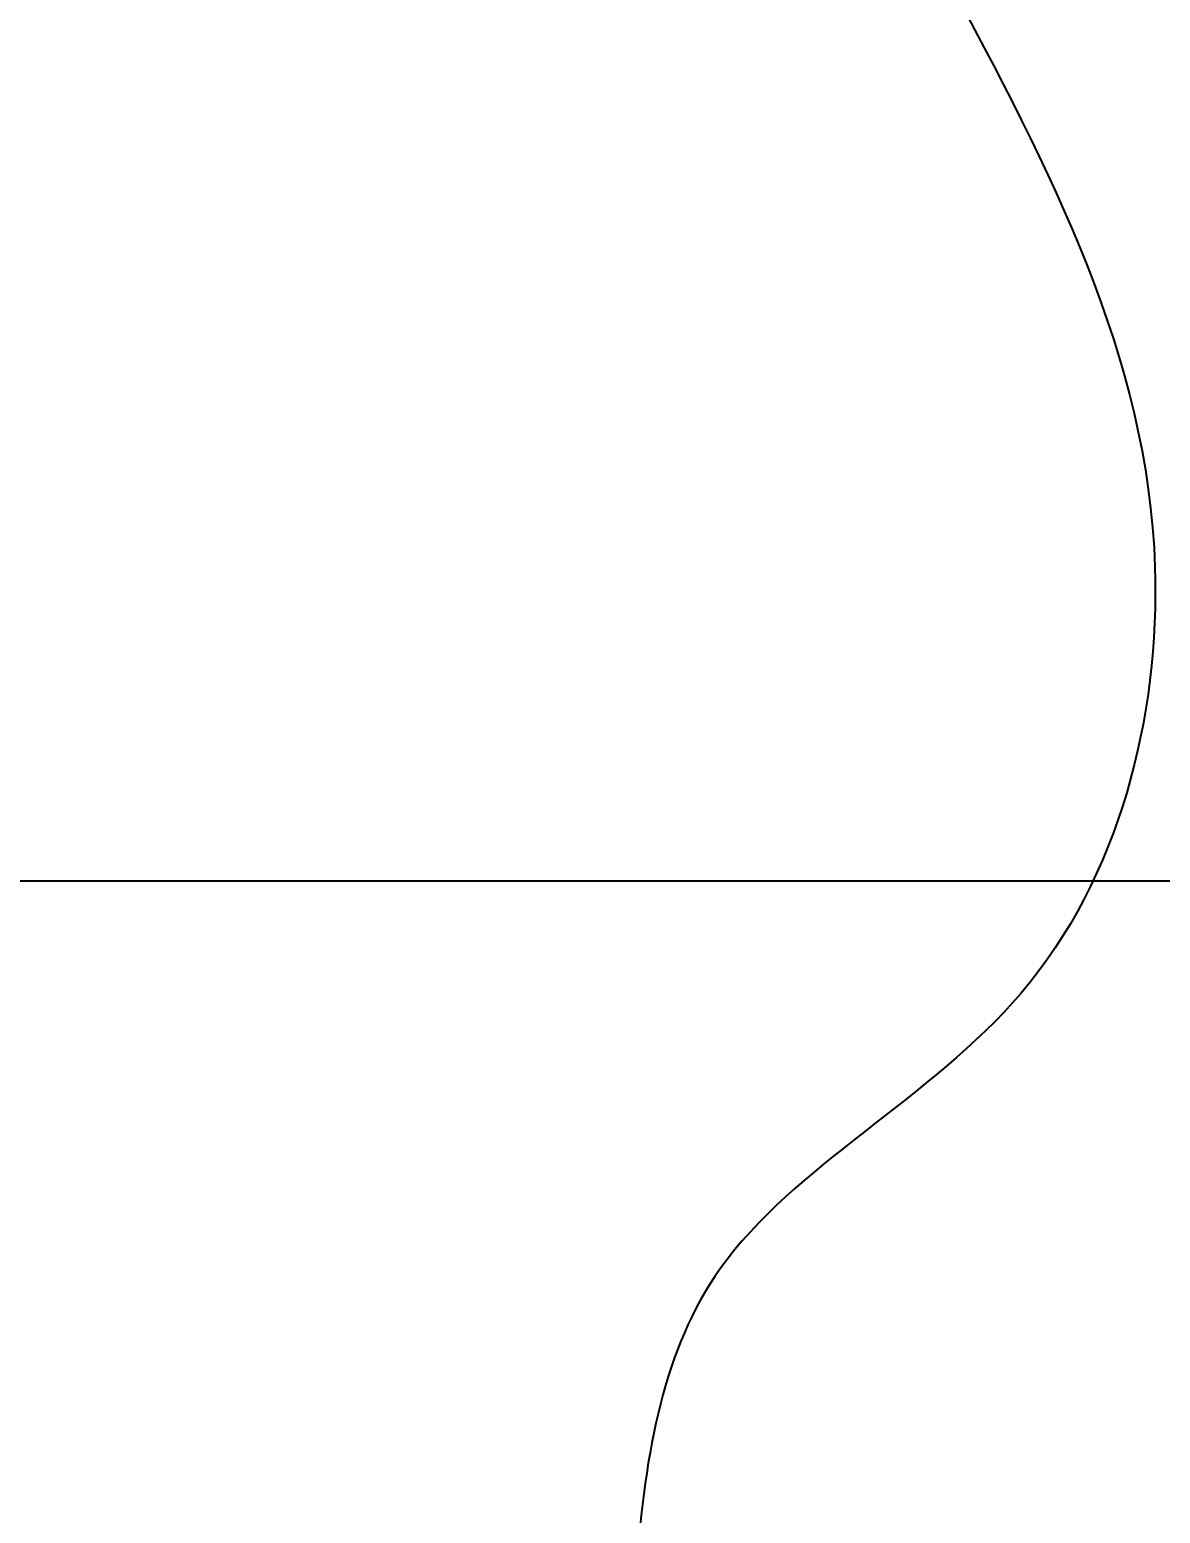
# Model space of a CAD drawing. Header units: metres. Extents: x 0 to 21025, y 0 to 14850.
# Drawn here: x 6204 to 6779, y 11365 to 12119 of the extents above; entities that cross this region are included whole.
import ezdxf

# ---------------------------------------------------------------- set-up
doc = ezdxf.new("R2010")
doc.units = ezdxf.units.M
doc.header["$LTSCALE"] = 25
doc.layers.add('18_COTAS', color=7, linetype='Continuous')
doc.layers.add('SDM', color=7, linetype='Continuous')
doc.styles.add('ROMANS', font='ROMANS.SHX')
doc.dimstyles.new('25___1-25', dxfattribs={"dimscale": 25, "dimtxt": 2.5, "dimasz": 2, "dimexe": 1.5, "dimexo": 1, "dimgap": 0.5, "dimtad": 1, "dimzin": 12, "dimtxsty": 'ROMANS', "dimcen": 0, "dimclrd": 256, "dimclre": 256, "dimclrt": 3, "dimazin": 3, "dimtfac": 1, "dimtmove": 0, "dimatfit": 0, "dimfxl": 1, "dimlwd": -1, "dimlwe": -1, "dimarcsym": 0})

# ---------------------------------------------------------------- blocks, each defined once
blk = doc.blocks.new('*D17')
at = {"layer": '18_COTAS', "transparency": 16777216}
for p, q in [((7235.79, 12642.68), (7353.96, 12642.68)), ((7316.46, 11736.33), (7316.46, 12592.68)), ((5967.26, 11686.33), (7353.96, 11686.33))]:
    blk.add_line(p, q, dxfattribs=at)
for points in [[(7308.13, 12592.68), (7324.8, 12592.68), (7316.46, 12642.68)], [(7308.13, 11736.33), (7324.8, 11736.33), (7316.46, 11686.33)]]:
    blk.add_solid(points, dxfattribs=at)
at = {"layer": 'Defpoints', "color": 0, "transparency": 16777216}
for p in [(7210.79, 12642.68), (7316.46, 12642.68), (5942.26, 11686.33)]:
    blk.add_point(p, dxfattribs=at)
at = {"layer": '18_COTAS', "color": 3, "transparency": 16777216, "insert": (7266.76, 12164.51), "char_height": 62.5, "attachment_point": 5, "rotation": 90, "style": 'ROMANS'}
blk.add_mtext('956,35', dxfattribs=at)

msp = doc.modelspace()

# ---------------------------------------------------------------- linework, layer by layer
at = {"layer": 'SDM'}
msp.add_open_spline([(6652.947, 12642.681), (6680.824, 12578.254), (6735.575, 12451.714), (6589.451, 12294.988), (6701.933, 12087.855), (6807.779, 11885.6), (6739.256, 11612.85), (6538.992, 11516.063), (6489.445, 11247.183), (6544.975, 10760.113), (6129.763, 10986.286), (6116.319, 10742.848), (5989.278, 10770.173), (5934.517, 10790.526)], degree=3, knots=[0, 0, 0, 0, 194.8016966, 382.6043688, 521.2440901, 840.4428545, 1067.4873269, 1275.0095041, 1433.7150345, 1897.5843438, 2137.4878666, 2259.0892989, 2419.6491899, 2419.6491899, 2419.6491899, 2419.6491899], dxfattribs=at)

# ---------------------------------------------------------------- dimensions: what is measured, and where the dimension line sits
at = {"layer": '18_COTAS'}
dim = msp.add_linear_dim(base=(7316.463, 12642.681), p1=(5942.255, 11686.331), p2=(7210.786, 12642.681), angle=90, dimstyle='25___1-25', dxfattribs=at)
dim.commit()
dim.dimension.update_dxf_attribs({"geometry": '*D17', "text_midpoint": (7316.463, 12164.506), "dimtype": 160})

doc.saveas('drawing.dxf')
